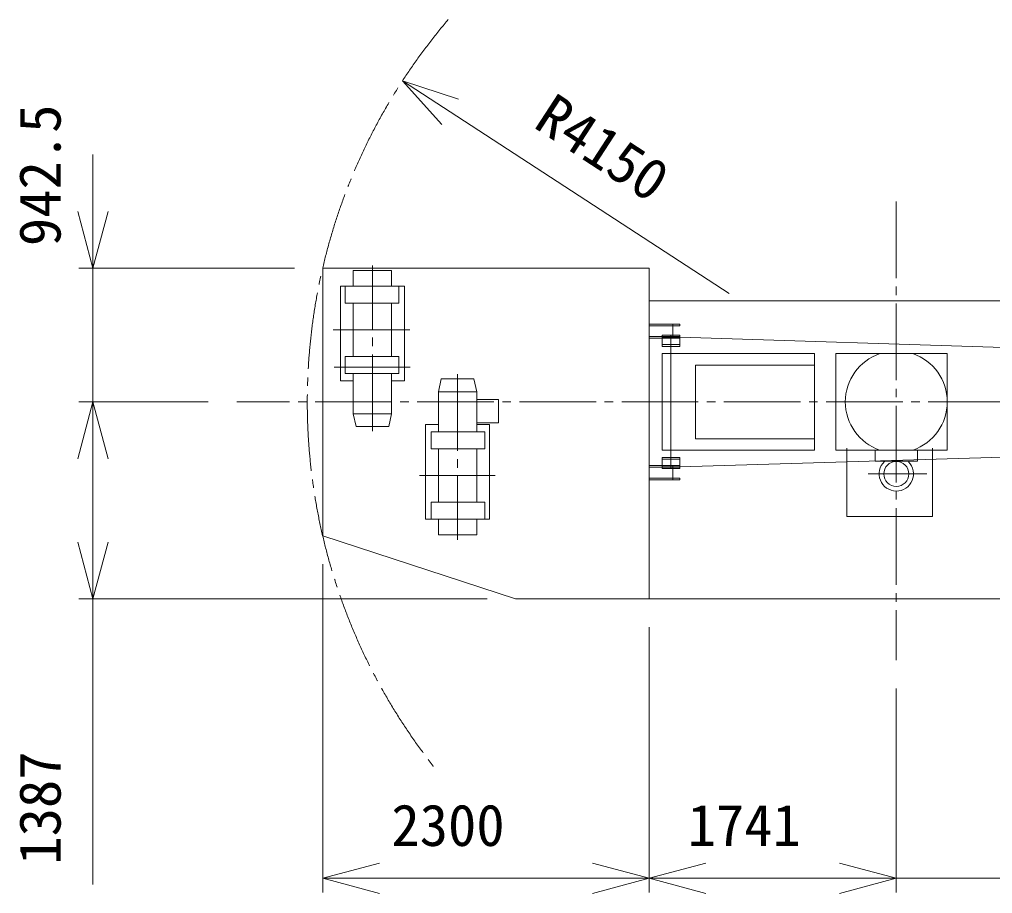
# Model space of a CAD drawing. Units: millimetres, scale not verified. Extents: x -17786 to 17808, y -24773 to 27267.
# Drawn here: x -17786 to -10930, y 18661 to 24820 of the extents above; entities that cross this region are included whole.
import ezdxf
from ezdxf.enums import TextEntityAlignment as Align

# ---------------------------------------------------------------- set-up
doc = ezdxf.new("R2010")
doc.units = ezdxf.units.MM
doc.header["$LTSCALE"] = 60
doc.linetypes.add('CHAIN2', pattern=[12, 9, -1, 1, -1])
for name, color, linetype, lineweight in [('0-3_05 寸法', 7, 'Continuous', 18), ('0-4_10 当社外形線', 3, 'Continuous', 18), ('0-5_12 当社中心線', 3, 'CHAIN2', 18)]:
    doc.layers.add(name, color=color, linetype=linetype, lineweight=lineweight)
doc.styles.add('ＭＳ ゴシック', font='')
doc.styles.get('ＭＳ ゴシック').set_extended_font_data('MS Gothic')

msp = doc.modelspace()

# ---------------------------------------------------------------- linework, layer by layer
at = {"layer": '0-3_05 寸法'}
for p, q in [((-15087.95, 24387.05), (-14752.58, 24169.04)), ((-12785.09, 22890.04), (-14752.58, 24169.04)), ((-17268.38, 23467.68), (-17268.38, 23867.68)), ((-17268.38, 23067.68), (-17268.38, 23467.68)), ((-15849.51, 23067.68), (-17368.38, 23067.68)), ((-17268.38, 22125.18), (-17268.38, 23067.68)), ((-16455.86, 22125.18), (-17368.38, 22125.18)), ((-16455.86, 22125.18), (-17368.38, 22125.18)), ((-17268.38, 22125.18), (-17268.38, 21725.18)), ((-17268.38, 22125.18), (-17268.38, 21725.18)), ((-17268.38, 21725.18), (-17268.38, 21325.18)), ((-17268.38, 21725.18), (-17268.38, 21138.18)), ((-17268.38, 20738.18), (-17268.38, 21138.18)), ((-15649.51, 20982.68), (-15649.51, 18668.64)), ((-14492.01, 20738.18), (-17368.38, 20738.18)), ((-17268.38, 20738.18), (-17268.38, 18724.85)), ((-13349.51, 20538.18), (-13349.51, 18668.64)), ((-13349.51, 20538.18), (-13349.51, 18668.64)), ((-11608.51, 20105.33), (-11608.51, 18668.64)), ((-11608.51, 20105.33), (-11608.51, 18668.64)), ((-15649.51, 18768.64), (-15249.51, 18768.64)), ((-13749.51, 18768.64), (-15249.51, 18768.64)), ((-13349.51, 18768.64), (-13749.51, 18768.64)), ((-13349.51, 18768.64), (-12949.51, 18768.64)), ((-12949.51, 18768.64), (-12008.51, 18768.64)), ((-12008.51, 18768.64), (-12408.51, 18768.64)), ((-11608.51, 18768.64), (-12008.51, 18768.64)), ((-11608.51, 18768.64), (-12008.51, 18768.64)), ((-11608.51, 18768.64), (-10758.51, 18768.64))]:
    msp.add_line(p, q, dxfattribs=at)
for points in [[(-14810.99, 24079.18), (-15087.95, 24387.05), (-14694.16, 24258.9)], [(-17161.2, 23467.68), (-17268.38, 23067.68), (-17375.56, 23467.68)], [(-17375.56, 21725.18), (-17268.38, 22125.18), (-17161.2, 21725.18)], [(-17375.56, 21725.18), (-17268.38, 22125.18), (-17161.2, 21725.18)], [(-17161.2, 21138.18), (-17268.38, 20738.18), (-17375.56, 21138.18)], [(-15249.51, 18661.46), (-15649.51, 18768.64), (-15249.51, 18875.82)], [(-13749.51, 18875.82), (-13349.51, 18768.64), (-13749.51, 18661.46)], [(-12949.51, 18661.46), (-13349.51, 18768.64), (-12949.51, 18875.82)], [(-12008.51, 18875.82), (-11608.51, 18768.64), (-12008.51, 18661.46)], [(-12008.51, 18875.82), (-11608.51, 18768.64), (-12008.51, 18661.46)]]:
    msp.add_lwpolyline(points, dxfattribs=at)
at = {"layer": '0-4_10 当社外形線'}
for p, q in [((-15491.57, 22940.99), (-15491.57, 22820.99)), ((-15113.27, 22820.99), (-15113.27, 22940.99)), ((-15113.27, 22820.99), (-15491.57, 22820.99)), ((-15434.51, 22820.99), (-15434.51, 22444.61)), ((-15164.51, 22444.61), (-15164.51, 22820.99)), ((-13134.33, 22673.68), (-13349.51, 22673.68)), ((-13183.51, 22673.68), (-13183.51, 22573.69)), ((-13134.33, 22585.69), (-13349.51, 22585.69)), ((-13134.33, 22573.69), (-13349.51, 22573.69)), ((-13257.69, 22595.59), (-13134.66, 22595.59)), ((-13257.69, 22595.59), (-13257.69, 22516.07)), ((-13257.69, 22582.08), (-13134.66, 22582.08)), ((-13196.17, 22595.59), (-13196.17, 21656.38)), ((-13134.66, 22595.59), (-13134.66, 22516.07)), ((-13134.66, 22582.08), (-10362.06, 22492.06)), ((-13134.31, 22586.59), (-13134.31, 22574.58)), ((-13257.69, 22529.57), (-13134.66, 22529.57)), ((-13257.69, 22516.07), (-13134.66, 22516.07)), ((-15491.57, 22444.61), (-15113.27, 22444.61)), ((-15434.51, 22273.94), (-15434.51, 22324.61)), ((-14834.51, 22197.25), (-14564.51, 22197.25)), ((-15164.51, 22041.92), (-15434.51, 22041.92)), ((-14564.51, 21965.24), (-14564.51, 21914.56)), ((-14507.45, 21794.56), (-14885.76, 21794.56)), ((-14834.51, 21794.56), (-14834.51, 21418.18)), ((-14564.51, 21418.18), (-14564.51, 21794.56)), ((-13257.69, 21734.4), (-13134.66, 21734.4)), ((-13257.69, 21734.4), (-13257.69, 21656.38)), ((-13134.66, 21668.39), (-10362.06, 21750.9)), ((-13134.66, 21734.4), (-13134.66, 21656.38)), ((-13134.33, 21676.68), (-13349.51, 21676.68)), ((-13257.69, 21722.4), (-13134.66, 21722.4)), ((-13257.69, 21668.39), (-13134.66, 21668.39)), ((-13183.51, 21576.68), (-13183.51, 21676.68)), ((-13134.31, 21663.78), (-13134.31, 21675.78)), ((-13134.33, 21664.68), (-13349.51, 21664.68)), ((-13257.69, 21656.38), (-13134.66, 21656.38)), ((-13134.33, 21576.68), (-13349.51, 21576.68)), ((-14885.76, 21418.18), (-14885.76, 21298.18)), ((-14885.76, 21418.18), (-14507.45, 21418.18)), ((-14507.45, 21298.18), (-14507.45, 21418.18))]:
    msp.add_line(p, q, dxfattribs=at)
for points in [[(-13349.51, 22838.18), (-13349.51, 23067.68), (-15649.51, 23067.68), (-15649.51, 21182.68), (-14292.01, 20738.18), (-13349.51, 20738.18)], [(-15164.51, 22940.99), (-15164.51, 23050.99), (-15434.51, 23050.99), (-15434.51, 22940.99)], [(-15074.51, 22940.99), (-15524.51, 22940.99), (-15524.51, 22273.94), (-15434.51, 22273.94)], [(-15164.51, 22273.94), (-15074.51, 22273.94), (-15074.51, 22940.99)], [(-13134.33, 22673.68), (-13134.33, 22661.69), (-13349.51, 22661.69)], [(-15491.57, 22444.61), (-15491.57, 22324.61), (-15113.27, 22324.61), (-15113.27, 22444.61)], [(-12185.47, 22385.18), (-13023.66, 22385.18), (-13023.66, 21865.18), (-12185.47, 21865.18)], [(-15164.51, 22324.61), (-15164.51, 22041.92), (-15184.51, 21950.99), (-15414.51, 21950.99), (-15434.51, 22041.92), (-15434.51, 22273.94)], [(-14834.51, 21914.56), (-14834.51, 22197.25), (-14814.51, 22288.18), (-14584.51, 22288.18), (-14564.51, 22197.25), (-14564.51, 21965.24)], [(-14564.51, 21978.18), (-14410.38, 21978.18), (-14410.38, 22142.24), (-14564.51, 22142.24)], [(-14924.51, 21298.18), (-14474.51, 21298.18), (-14474.51, 21965.24), (-14564.51, 21965.24)], [(-14834.51, 21965.24), (-14924.51, 21965.24), (-14924.51, 21298.18)], [(-14507.45, 21794.56), (-14507.45, 21914.56), (-14885.76, 21914.56), (-14885.76, 21794.56)], [(-11956.25, 21800.18), (-11956.25, 21318.36), (-11352.81, 21318.36), (-11352.81, 21800.18)], [(-11758.51, 21785.18), (-11758.51, 21707.76), (-11458.51, 21707.76), (-11458.51, 21785.18)], [(-13134.33, 21576.68), (-13134.33, 21588.68), (-13349.51, 21588.68)], [(-14834.51, 21298.18), (-14834.51, 21188.18), (-14564.51, 21188.18), (-14564.51, 21298.18)]]:
    msp.add_lwpolyline(points, dxfattribs=at)
for points in [[(-13349.51, 22838.18), (-10758.51, 22838.18), (-10758.51, 20738.18), (-13349.51, 20738.18)], [(-13258.41, 21785.18), (-12185.47, 21785.18), (-12185.47, 22465.18), (-13258.41, 22465.18)], [(-12033.58, 21785.18), (-11249.24, 21785.18), (-11249.24, 22465.18), (-12033.58, 22465.18)]]:
    msp.add_lwpolyline(points, close=True, dxfattribs=at)
msp.add_circle((-11608.51, 21618.01), 88.38, dxfattribs=at)
for centre, radius, start, end in [((-11608.51, 22125.18), 359.27, 108.85137, 251.14863), ((-11608.51, 22125.18), 359.27, 288.85137, 71.14863), ((-11608.27, 21618.01), 120.99, 134.06081, 44.56921)]:
    msp.add_arc(centre, radius, start, end, dxfattribs=at)
at = {"layer": '0-5_12 当社中心線'}
for p, q in [((-11608.51, 23537.54), (-11608.51, 20305.33)), ((-15299.51, 21918.29), (-15299.51, 23085.34)), ((-15575.87, 22632.8), (-15008.61, 22632.8)), ((-15568.34, 22369.18), (-15033.69, 22369.18)), ((-14699.51, 22320.89), (-14699.51, 21153.83)), ((8596.63, 22125.18), (-16255.86, 22125.18)), ((-14968.34, 21606.37), (-14433.69, 21606.37)), ((-11807.11, 21618.01), (-11392.85, 21618.01))]:
    msp.add_line(p, q, dxfattribs=at)
msp.add_arc((-11608.51, 22125.18), 4150, 139.51272, 218.50603, dxfattribs=at)

# ---------------------------------------------------------------- texts
at = {"layer": '0-3_05 寸法', "style": 'ＭＳ ゴシック'}
for s, rotation, p in [('R4150', 326.973, (-14223.53, 23992.1)), ('942.5', 90, (-17408.38, 23222.7)), ('1387', 90, (-17408.38, 18864.85))]:
    msp.add_text(s, height=293.3, rotation=rotation, dxfattribs=at).set_placement(p, align=Align.BOTTOM_LEFT)
for s, p in [('2300', (-15166.18, 18908.64)), ('1741', (-13079.01, 18908.64))]:
    msp.add_text(s, height=293.3, dxfattribs=at).set_placement(p, align=Align.BOTTOM_LEFT)

doc.saveas('drawing.dxf')
